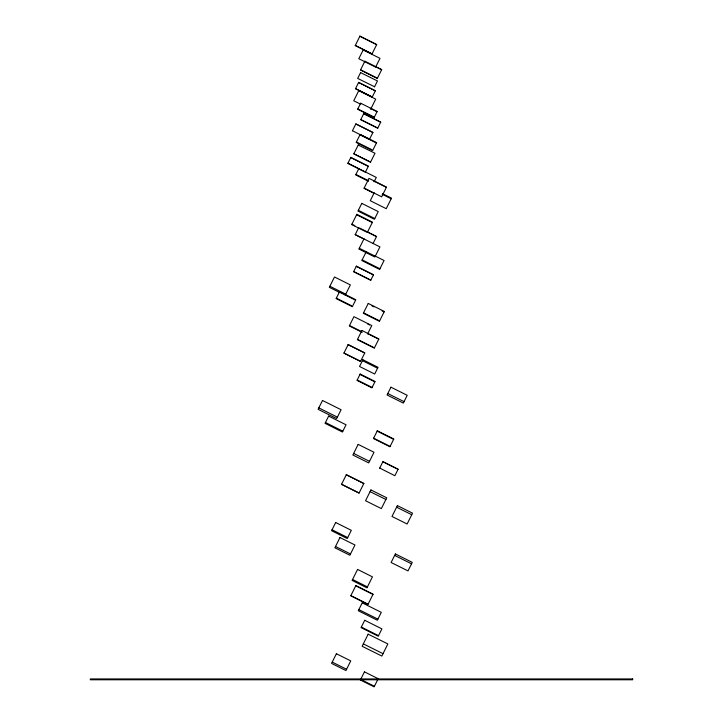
<?xml version="1.0" encoding="UTF-8"?>
<svg xmlns="http://www.w3.org/2000/svg" width="723" height="723" viewBox="0 0 723 723"><rect width="100%" height="100%" fill="white"/><g stroke="black" fill="none" stroke-linecap="round" stroke-linejoin="round"><path stroke-width="1.08" d="M345.205 295.237L350.357 284.898L334.496 276.981L329.336 287.32L339.25 292.273M360.623 72.526L357.677 78.418L374.559 86.76M352.408 130.809L355.87 123.895L372.941 132.436L369.48 139.349L352.444 130.736M374.523 86.841L377.469 80.949L360.587 72.598M370.664 109.254L375.725 99.132L358.78 90.664L353.728 100.786L360.732 104.211M358.292 144.907L353.809 153.863L370.519 162.214L375.002 153.258L358.228 145.034M374.143 181.744L376.303 177.424L358.78 168.676L355.671 174.903L368.323 181.229M374.216 192.788L370.257 200.705L386.236 208.694L391.495 198.156L382.512 193.674M364.103 239.114L355.183 234.65L358.707 227.591M363.949 238.906L358.888 249.046L374.857 257.026L379.918 246.886L355.21 234.595M366.299 251.613L361.834 260.533L379.611 269.417L384.076 260.497L374.198 255.562M373.023 243.57L376.556 236.52L359.702 228.088M367.636 333.863L371.785 325.567L353.945 316.656L349.308 325.928L362.196 332.372M379.683 468.143L382.928 461.654L398.102 469.236L394.857 475.725L379.72 468.061M363.317 643.904L383.036 653.673M387.799 393.529L404.058 401.627M318.807 407.889L337.397 417.153M353.646 453.438L369.507 461.337M370.077 491.631L385.892 499.485M396.602 507.203L411.739 514.731M394.65 555.418L411.532 563.813M335.517 546.489L350.51 553.945M332.219 662.105L346.588 669.254M359.873 36.258L376.665 44.645M355.282 45.441L372.074 53.836M375.698 66.778L381.636 69.751M360.569 69.833L377.388 78.247M358.581 82.512L375.309 90.881M355.544 88.595L372.273 96.963M370.239 108.351L377.026 111.74M357.813 108.947L374.306 117.198M363.687 113.737L380.678 122.232M360.777 119.566L377.768 128.061M355.833 123.967L372.905 132.508M359.991 134.803L376.421 143.018M356.394 141.997L371.866 149.724M353.872 153.737L370.583 162.088M350.736 157.596L368.287 166.371M347.944 163.19L358.662 168.549M373.737 181.039L386.398 187.365M355.906 174.415L368.558 180.741M382.196 194.306L391.179 198.798M364.139 188.07L381.663 196.828L386.516 187.121L368.992 178.364L364.021 188.305L373.755 193.177M358.346 210.303L374.776 218.509M356.62 214.731L372.273 222.557M351.893 224.184L354.83 225.648M367.6 232.119L376.52 236.575M359.277 248.26L375.255 256.231M362.169 259.864L379.946 268.748M356.267 266.353L373.42 274.939M353.683 271.523L370.836 280.099M372.047 305.883L374.053 306.886M382.106 310.908L384.112 311.911M329.869 286.254L345.739 294.171M339.367 292.083L355.571 300.181M336.34 298.138L351.595 305.757M363.542 312.833L379.629 320.876M367.627 323.985L369.607 324.97M367.799 333.719L378.753 339.195M349.507 325.54L361.401 331.477M357.496 339.394L374.433 347.853M348.125 344.708L364.726 353.014M362.431 360.669L377.578 368.233M343.967 353.005L360.578 361.31M359.982 374.442L374.866 381.88M357.216 379.991L372.092 387.429M377.153 431.134L393.637 439.376M373.637 438.165L390.122 446.407M325.458 422.503L342.829 431.179M382.892 461.726L398.057 469.308M346.281 474.794L363.823 483.57M341.563 484.229L359.105 492.996M332.047 529.769L347.709 537.578M352.562 579.485L367.429 586.904M355.761 585.811L372.978 594.414M350.872 595.598L368.088 604.202M358.843 609.625L377.903 619.123M361.328 627.058L378.536 635.653M360.669 679.43L374.406 686.29M370.917 489.941L365.549 500.741L381.364 508.603L386.733 497.795L370.917 489.941M368.143 634.17L362.142 646.29L381.852 656.059L387.853 643.94L368.143 634.17M322.503 400.47L318.102 409.308L336.692 418.572L341.093 409.733L322.503 400.47M328.649 416.105L325.043 423.344L342.413 432.02L346.028 424.781L328.649 416.105M362.892 359.747L359.539 366.462L374.686 374.026L378.039 367.311L362.892 359.747M358.156 444.383L352.86 455.02L368.721 462.91L374.017 452.273L358.156 444.383M390.953 387.194L387.067 394.993L403.335 403.091L407.212 395.291L390.953 387.194M335.671 522.512L331.577 530.709L347.23 538.527L351.324 530.321L335.671 522.512M339.964 537.541L334.876 547.781L349.869 555.237L354.966 544.997L339.964 537.541M397.388 505.621L391.993 516.466L407.13 524.003L412.526 513.158L397.388 505.621M336.385 653.746L331.577 663.407L345.937 670.555L350.745 660.894L336.385 653.746M362.223 602.846L358.283 610.736L377.343 620.244L381.283 612.345L362.223 602.846M395.373 553.963L391.125 562.503L408.007 570.899L412.255 562.358L395.373 553.963M359.927 36.15L355.228 45.549L372.02 53.936L376.719 44.546L359.927 36.15M363.19 49.95L358.798 58.726L375.617 67.131L380.009 58.355L363.172 49.986M364.889 61.211L360.506 69.968L377.325 78.373L381.708 69.616L364.889 61.211M358.653 82.368L355.472 88.739L372.2 97.108L375.382 90.737L358.653 82.368M360.678 103.217L357.668 109.236L374.162 117.478L377.171 111.459L360.678 103.217M363.75 113.61L360.714 119.693L377.704 128.188L380.741 122.106L363.75 113.61M360.19 134.406L356.195 142.404L372.625 150.61L376.62 142.612L360.19 134.406M350.854 157.37L347.835 163.416L365.377 172.182L368.396 166.145L350.854 157.37M361.798 203.38L357.966 211.053L374.406 219.259L378.237 211.586L361.798 203.38M356.828 214.315L351.685 224.6L367.338 232.417L372.481 222.142L356.828 214.315M339.593 291.622L336.114 298.599L352.318 306.697L355.806 299.72L339.593 291.622M356.358 266.172L353.583 271.712L370.745 280.289L373.511 274.749L356.358 266.172M368.242 303.434L363.326 313.267L379.412 321.31L384.329 311.468L368.242 303.434M348.188 344.573L343.904 353.14L360.515 361.446L364.799 352.878L348.188 344.573M361.952 330.492L357.37 339.638L374.306 348.106L378.879 338.951L361.952 330.492M360.19 374.035L357.008 380.397L371.893 387.835L375.074 381.473L360.19 374.035M346.344 474.677L341.509 484.347L359.042 493.113L363.877 483.443L346.344 474.677M377.325 430.781L373.466 438.518L389.95 446.76L393.809 439.024L377.325 430.781M357.578 569.426L352.092 580.415L366.959 587.835L372.444 576.855L357.578 569.426M355.87 585.585L350.754 595.815L367.971 604.428L373.095 594.189L355.87 585.585M364.717 620.28L361.057 627.609L378.256 636.204L381.916 628.883L364.717 620.28M364.455 671.857L360.388 679.991L374.125 686.85L378.183 678.716L364.455 671.857M632.67 678.942L90.33 678.942L90.33 679.774L632.67 679.774L632.67 678.942"/></g></svg>
